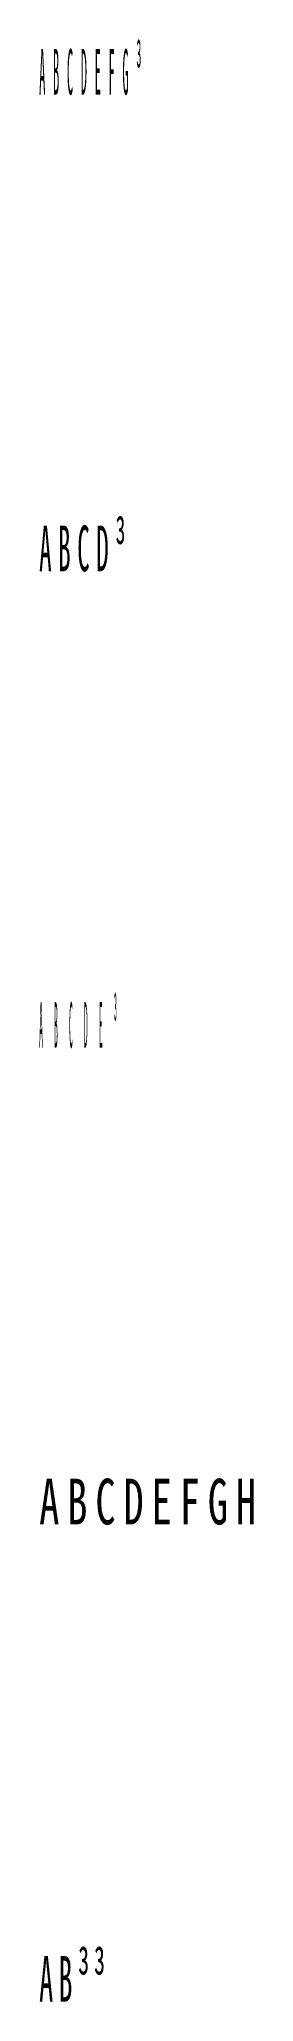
# Model space of a CAD drawing. Units: millimetres at full size, sheet at 1:100. Extents: x -15550 to -14175, y -6551 to 6054.
import ezdxf

# ---------------------------------------------------------------- set-up
doc = ezdxf.new("R2010")
doc.units = ezdxf.units.MM
doc.header["$LTSCALE"] = 100
doc.layers.add('0-0', color=7, linetype='Continuous')
doc.styles.add('ＭＳ ゴシック', font='')
doc.styles.get('ＭＳ ゴシック').set_extended_font_data('MS Gothic')

msp = doc.modelspace()

# ---------------------------------------------------------------- texts
at = {"layer": '0-0', "char_height": 293.3, "attachment_point": 7, "style": 'ＭＳ ゴシック'}
for s, insert in [('\\T2.23;\\W0.2;ABCDEFG³', (-15551, 5693.9)), ('\\T1.53;\\W0.4;ABCD³', (-15551, 2632.7)), ('\\T4;\\W0.1;ABCDE³', (-15551, -428.6)), ('\\T1.39;\\W0.65;ABCDEFGH', (-15551, -3489.8)), ('\\T1.38;\\W0.45;AB³³', (-15551, -6551))]:
    msp.add_mtext(s, dxfattribs=dict(at, insert=insert))

doc.saveas('drawing.dxf')
